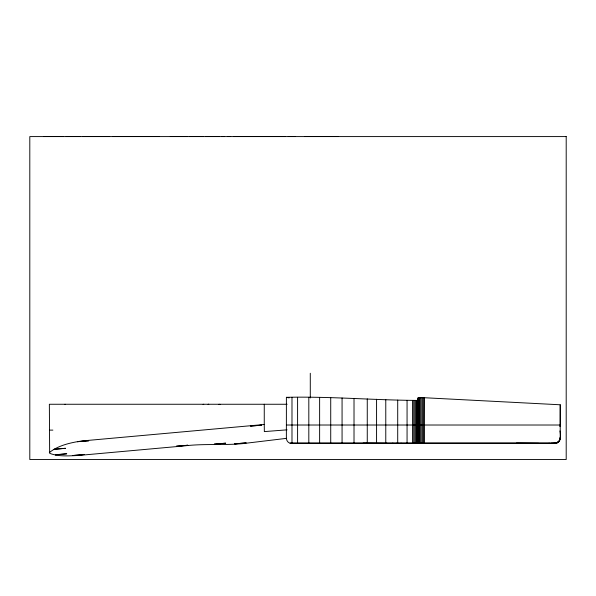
<?xml version="1.0" encoding="UTF-8"?>
<svg xmlns="http://www.w3.org/2000/svg" width="596" height="596" viewBox="0 0 596 596"><rect width="100%" height="100%" fill="white"/><g stroke="black" fill="none" stroke-linecap="round" stroke-linejoin="round"><path stroke-width="0.89" d="M418.057 400.408L418.176 397.852L422.385 397.629L560.24 404.781L560.21 437.941C560.315 440.824 557.714 443.379 554.854 443.335L291.049 443.335C288.285 443.312 286.311 440.556 286.371 437.941L286.393 397.323C330.259 396.31 374.348 400.244 418.057 400.408L417.908 443.335M560.24 404.781L560.21 426.185L559.786 426.55M423.629 397.666L423.465 443.335M219.864 404.49L218.762 404.364M286.654 438.336L242.684 443.633C223.396 445.406 203.914 443.543 184.633 445.868L78.151 455.486C68.689 455.895 58.527 456.789 49.654 453.31L49.356 404.259L287.108 404.259M203.176 404.49L203.757 404.282L203.243 404.468M557.163 442.798L554.824 443.335C561.059 443.223 561 435.214 559.949 430.93M558.527 441.301L557.692 442.157L559.041 441.301M49.341 452.61C57.939 445.48 70.939 442.493 82.203 440.936L264.259 424.494L264.259 404.259M208.079 404.364L208.615 404.282M219.38 404.431L219.879 404.259M548.737 443.335L556.701 442.798L556.023 443.193L290.118 443.223L549.49 443.193M551.3 443.335L552.239 443.193M554.422 443.335L555.591 443.193L553.222 443.335M554.824 443.335C557.714 443.387 560.292 440.839 560.21 437.941L559.8 437.941M287.063 429.843L264.341 431.601L264.259 424.494M43.486 136.477L63.034 136.477M66.208 136.477L80.274 136.477M82.665 136.477L94.987 136.477M96.098 136.477L109.679 136.477M112.815 136.477L120.049 136.477M122.024 136.477L135.113 136.477M137.013 136.477L150.87 136.477M152.33 136.477L159.244 136.477M170.307 136.477L187.248 136.477M189.342 136.477L202.916 136.477M205.791 136.477L218.881 136.477M221.868 136.477L224.372 136.477M228.119 136.477L230.659 136.477M233.423 136.477L246.148 136.477M247.958 136.477L262.017 136.477M262.948 136.477L269.861 136.477M271.351 136.477L285.208 136.477M288.248 136.477L295.482 136.477M304.601 136.477L318.346 136.477M320.104 136.477L338.014 136.477M286.393 425.015L560.24 425.015M49.751 430.118L52.88 430.118M559.152 440.28L559.681 440.28M516.389 443.126L538.665 443.335M363.135 443.126L387.273 443.335M65.188 404.282L64.971 404.282M392.511 443.193L393.285 443.335M286.393 397.323L289.12 397.897M396.534 443.193L397.13 443.335M208.354 404.282L208.764 404.364M400.974 443.193L401.384 443.335M424.516 397.703L424.516 443.335M422.385 397.629L422.385 443.335M421.171 397.614L421.171 443.335M420.083 397.636L420.083 443.335M419.189 397.681L419.189 443.335M418.548 397.755L418.548 443.335M418.176 397.852L418.176 443.335M418.057 397.949L418.057 443.335M417.505 400.616L417.505 443.335M416.85 400.691L416.85 443.335M415.963 400.736L415.963 443.335M414.905 400.75L414.905 443.335M413.743 400.736L413.743 443.335M412.566 400.698L412.566 443.335M407.061 400.49L407.061 443.335M397.711 400.117L397.711 443.335M385.776 399.618L385.776 443.335M376.575 399.238L376.575 443.335M367.263 398.858L367.263 443.335M354.017 398.366L354.017 443.335M342.067 397.986L342.067 443.335M330.728 397.703L330.728 443.335M319.627 397.495L319.627 443.335M310.285 373.26L310.285 397.957M308.817 397.323L308.817 443.335M297.59 397.323L297.59 443.335M291.988 397.323L291.988 443.335M54.013 449.317L65.411 448.304L54.013 449.317M73.062 455.493L84.431 454.517L73.062 455.493M176.528 446.188L187.837 445.242L176.528 446.188M214.351 444.139L225.653 443.193L214.351 444.139M234.72 443.841L246.029 442.902L234.72 443.841M77.435 441.696L88.685 440.772L77.435 441.696M250.581 426.058L261.629 425.201L250.581 426.058M55.733 454.703L55.353 454.89L66.752 453.78L55.733 454.703M566.2 136.588L29.8 136.588L29.8 459.523L566.2 459.523L566.2 136.588"/></g></svg>
